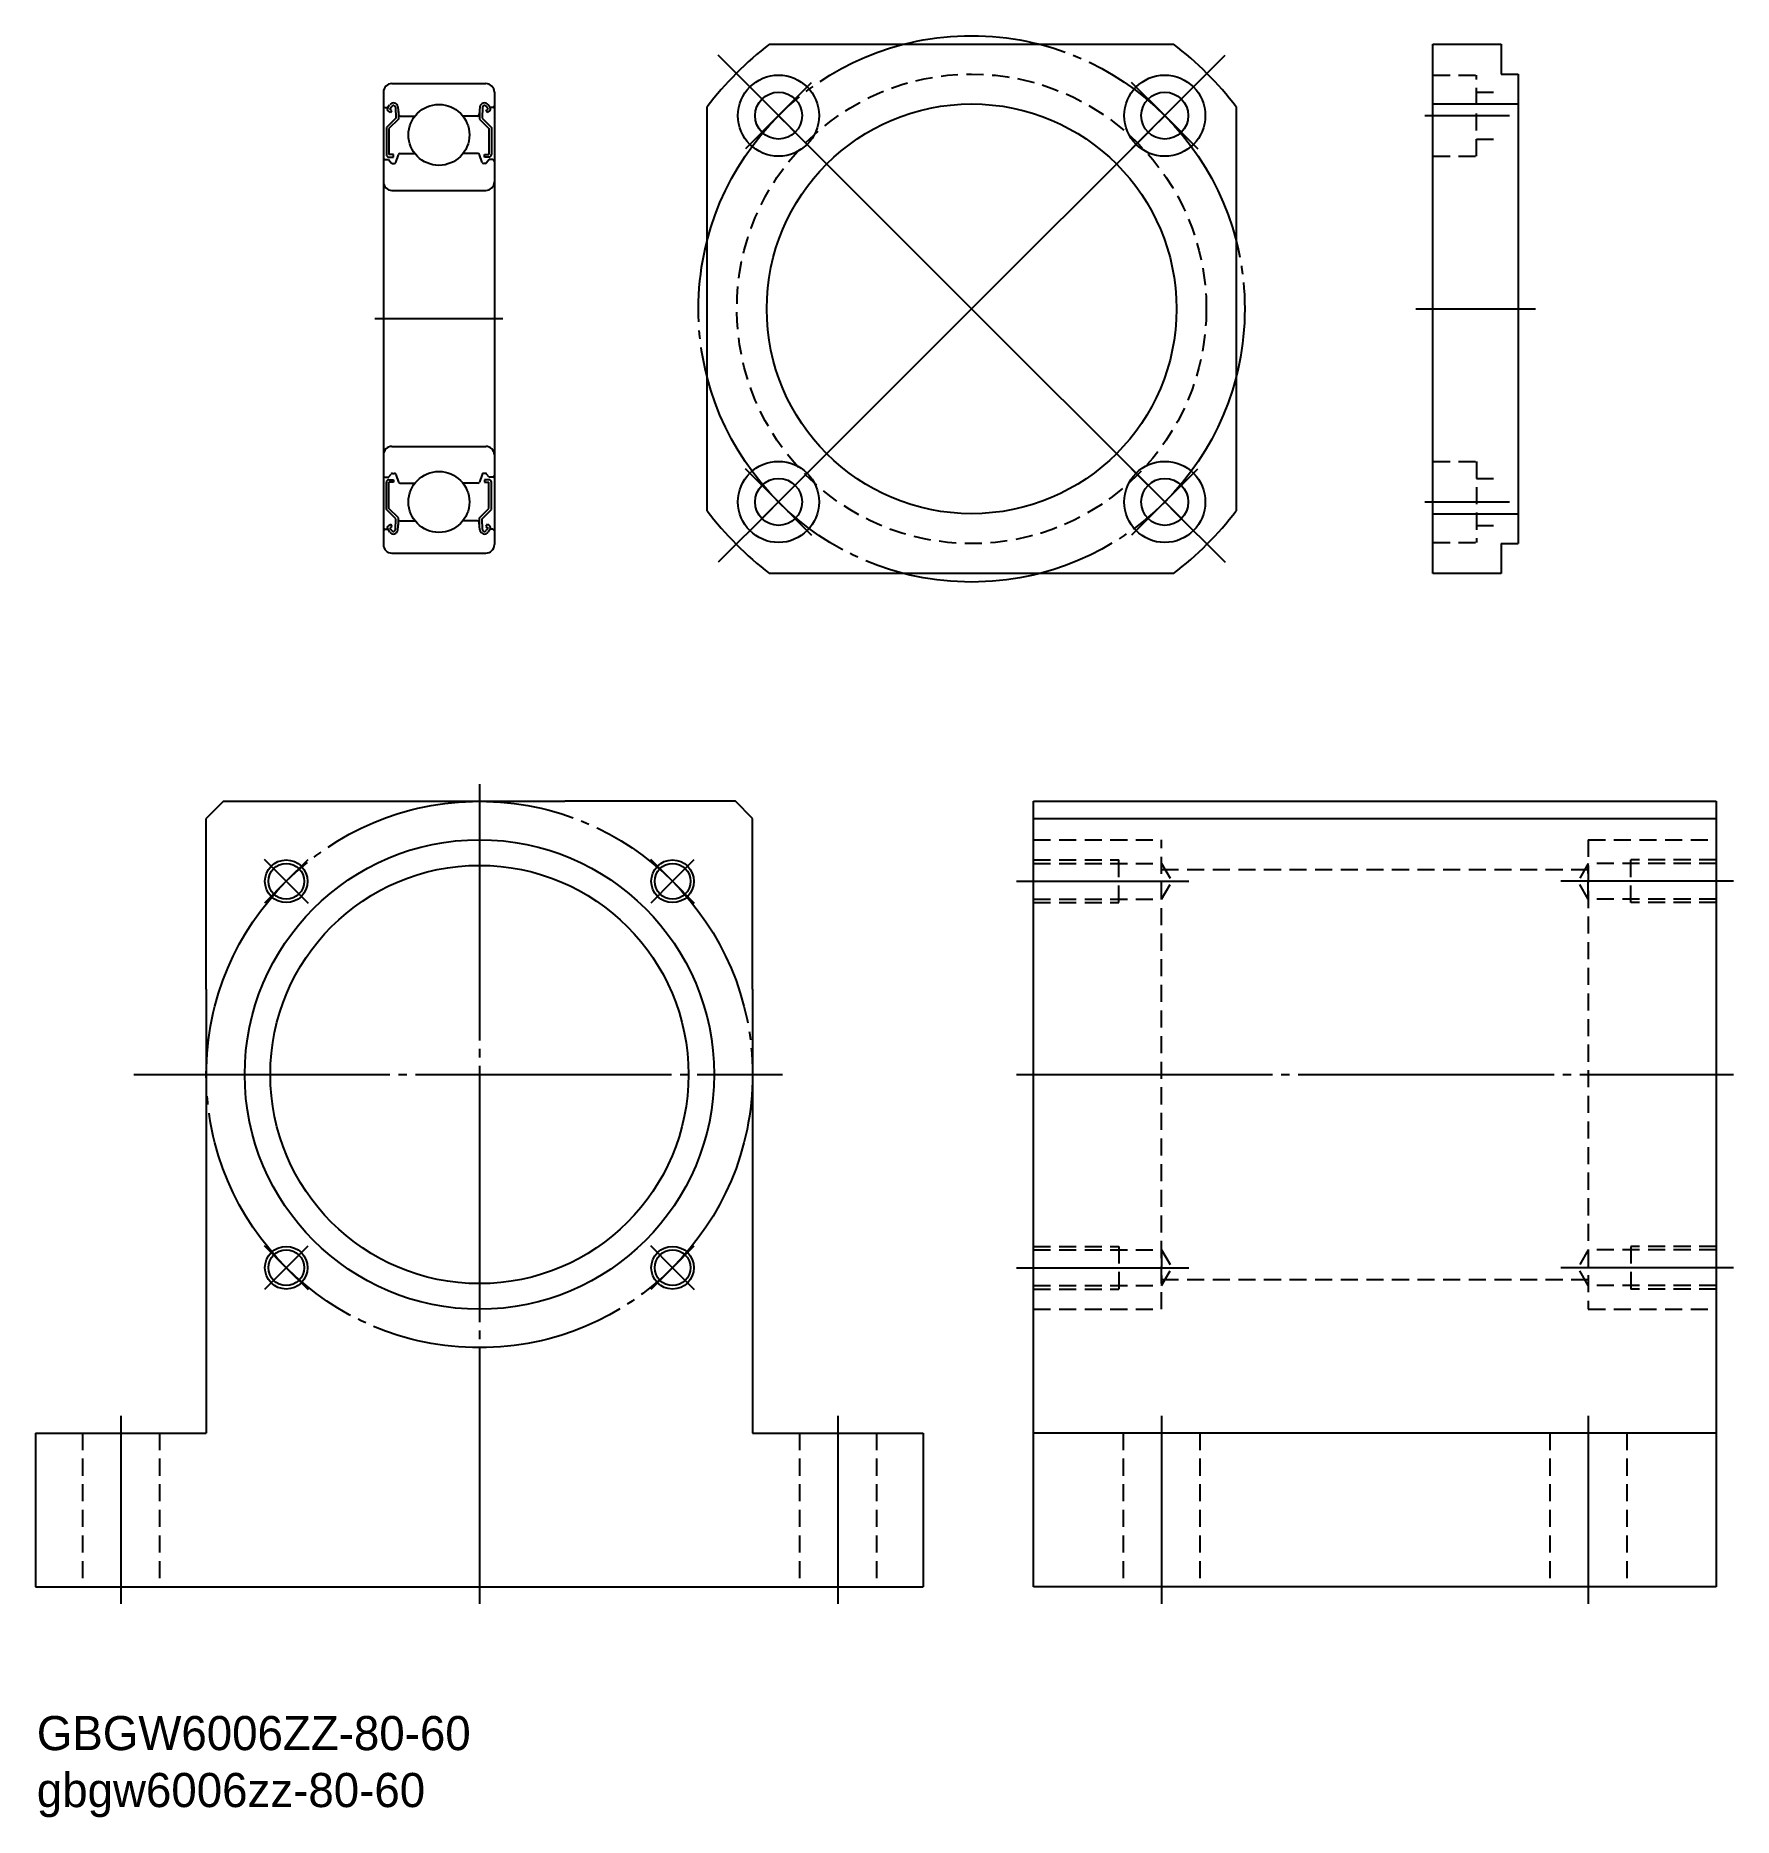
# Model space of a CAD drawing. Extents: x -146 to 53, y -69 to 140.
import ezdxf

# ---------------------------------------------------------------- set-up
doc = ezdxf.new("R2010")
doc.units = 0
doc.linetypes.add('CENTER', pattern=[33, 30, -1, 1, -1])
doc.linetypes.add('DASHED', pattern=[3, 2, -1])
doc.layers.get('0').update_dxf_attribs({"linetype": 'CONTINUOUS'})
doc.layers.add('CENTER', color=1, linetype='CENTER')

# ---------------------------------------------------------------- blocks, each defined once
blk = doc.blocks.new('*U2')
at = {"color": 7, "linetype": 'CONTINUOUS'}
for s, p in [('GBGW6006ZZ-80-60', (-145.5, -61.09)), ('gbgw6006zz-80-60', (-145.5, -67.76))]:
    blk.add_text(s, height=4, dxfattribs=at).set_placement(p)

msp = doc.modelspace()

# ---------------------------------------------------------------- linework, layer by layer
at = {"color": 7, "linetype": 'CONTINUOUS'}
for p, q in [((-59.64, 138.75), (-12.31, 138.75)), ((18.07, 76.75), (18.07, 138.75)), ((18.07, 138.75), (26.07, 138.75)), ((26.07, 138.75), (26.07, 135.25)), ((26.07, 135.25), (28.07, 135.25)), ((28.07, 135.25), (28.07, 80.25)), ((18.07, 131.75), (28.07, 131.75)), ((-66.98, 84.09), (-66.98, 131.42)), ((-4.98, 131.42), (-4.98, 84.09)), ((18.07, 83.75), (28.07, 83.75)), ((26.07, 80.25), (28.07, 80.25)), ((26.07, 80.25), (26.07, 76.75)), ((-12.31, 76.75), (-59.64, 76.75)), ((26.07, 76.75), (18.07, 76.75)), ((-123.64, 50.06), (-125.64, 48.06)), ((-125.64, 28.06), (-125.64, 48.06)), ((-123.64, 50.06), (-103.64, 50.06)), ((-103.64, 50.06), (-83.64, 50.06)), ((-63.64, 50.06), (-83.64, 50.06)), ((-61.64, 48.06), (-63.64, 50.06)), ((-61.64, 28.06), (-61.64, 48.06)), ((-28.73, 50.06), (51.27, 50.06)), ((-28.73, -41.94), (-28.73, 50.06)), ((-28.73, -41.94), (-28.73, 50.06)), ((-28.73, 48.06), (51.27, 48.06)), ((51.27, 50.06), (51.27, -41.94)), ((-125.64, 28.06), (-125.64, -23.94)), ((-61.64, 28.06), (-61.64, -23.94)), ((-145.64, -23.94), (-145.64, -41.94)), ((-145.64, -23.94), (-125.64, -23.94)), ((-61.64, -23.94), (-41.64, -23.94)), ((-41.64, -23.94), (-41.64, -41.94)), ((51.27, -23.94), (-28.73, -23.94)), ((-145.64, -41.94), (-41.64, -41.94)), ((51.27, -41.94), (-28.73, -41.94))]:
    msp.add_line(p, q, dxfattribs=at)
for p, q in [((-103.89, 134.13), (-92.89, 134.13)), ((-104.89, 133.13), (-104.89, 80.13)), ((-104.39, 131.33), (-104.16, 131.66)), ((-92.39, 131.33), (-92.62, 131.66)), ((-91.89, 133.13), (-91.89, 80.13)), ((-104.69, 131.33), (-104.39, 131.33)), ((-103.44, 130.1), (-104.54, 129)), ((-104.07, 130.74), (-104.31, 130.91)), ((-103.14, 129.98), (-104.24, 128.88)), ((-104.14, 131.15), (-103.91, 131.48)), ((-103.9, 130.98), (-104.14, 131.15)), ((-104.07, 130.74), (-103.9, 130.98)), ((-103.49, 131.36), (-103.44, 130.1)), ((-103.19, 131.4), (-103.11, 130.51)), ((-103.14, 130.85), (-103.14, 129.98)), ((-102.92, 130.33), (-101.2, 130.33)), ((-93.86, 130.33), (-95.57, 130.33)), ((-93.58, 131.4), (-93.66, 130.51)), ((-93.63, 130.85), (-93.63, 129.98)), ((-93.63, 129.98), (-92.53, 128.88)), ((-93.28, 131.36), (-93.33, 130.1)), ((-93.33, 130.1), (-92.23, 129)), ((-92.88, 130.98), (-92.63, 131.15)), ((-92.71, 130.74), (-92.88, 130.98)), ((-92.63, 131.15), (-92.86, 131.48)), ((-92.71, 130.74), (-92.46, 130.91)), ((-92.09, 131.33), (-92.39, 131.33)), ((-104.54, 129), (-104.54, 125.83)), ((-104.24, 128.88), (-104.24, 125.83)), ((-92.53, 128.88), (-92.53, 125.83)), ((-92.23, 129), (-92.23, 125.83)), ((-103.72, 125.83), (-104.24, 125.83)), ((-104.24, 125.53), (-103.72, 125.53)), ((-103.72, 125.53), (-103.72, 125.83)), ((-103.45, 124.91), (-103.13, 125.79)), ((-102.94, 125.93), (-101.2, 125.93)), ((-93.83, 125.93), (-95.57, 125.93)), ((-93.32, 124.91), (-93.64, 125.79)), ((-93.05, 125.83), (-92.53, 125.83)), ((-93.05, 125.53), (-93.05, 125.83)), ((-92.53, 125.53), (-93.05, 125.53)), ((-104.69, 125.23), (-104.29, 125.23)), ((-104.29, 125.23), (-103.97, 124.85)), ((-103.82, 124.78), (-103.64, 124.78)), ((-92.96, 124.78), (-93.13, 124.78)), ((-92.49, 125.23), (-92.8, 124.85)), ((-92.09, 125.23), (-92.49, 125.23)), ((-103.89, 121.63), (-92.89, 121.63)), ((-103.89, 91.63), (-92.89, 91.63)), ((-104.69, 88.03), (-104.29, 88.03)), ((-104.29, 88.03), (-103.97, 88.4)), ((-104.24, 87.73), (-103.72, 87.73)), ((-103.82, 88.48), (-103.64, 88.48)), ((-103.72, 87.73), (-103.72, 87.43)), ((-103.45, 88.34), (-103.13, 87.46)), ((-93.32, 88.34), (-93.64, 87.46)), ((-92.96, 88.48), (-93.13, 88.48)), ((-92.53, 87.73), (-93.05, 87.73)), ((-93.05, 87.73), (-93.05, 87.43)), ((-92.49, 88.03), (-92.8, 88.4)), ((-92.09, 88.03), (-92.49, 88.03)), ((-104.54, 84.25), (-104.54, 87.43)), ((-103.72, 87.43), (-104.24, 87.43)), ((-104.24, 84.38), (-104.24, 87.43)), ((-102.94, 87.33), (-101.2, 87.33)), ((-93.83, 87.33), (-95.57, 87.33)), ((-93.05, 87.43), (-92.53, 87.43)), ((-92.53, 84.38), (-92.53, 87.43)), ((-92.23, 84.25), (-92.23, 87.43)), ((-103.44, 83.15), (-104.54, 84.25)), ((-103.14, 83.28), (-104.24, 84.38)), ((-93.63, 83.28), (-92.53, 84.38)), ((-93.33, 83.15), (-92.23, 84.25)), ((-104.69, 81.93), (-104.39, 81.93)), ((-104.39, 81.93), (-104.16, 81.6)), ((-104.07, 82.52), (-104.31, 82.34)), ((-103.9, 82.27), (-104.14, 82.1)), ((-104.14, 82.1), (-103.91, 81.77)), ((-104.07, 82.52), (-103.9, 82.27)), ((-103.49, 81.89), (-103.44, 83.15)), ((-103.19, 81.85), (-103.11, 82.74)), ((-103.14, 82.4), (-103.14, 83.28)), ((-102.92, 82.93), (-101.2, 82.93)), ((-93.86, 82.93), (-95.57, 82.93)), ((-93.58, 81.85), (-93.66, 82.74)), ((-93.63, 82.4), (-93.63, 83.28)), ((-93.28, 81.89), (-93.33, 83.15)), ((-92.71, 82.52), (-92.88, 82.27)), ((-92.88, 82.27), (-92.63, 82.1)), ((-92.63, 82.1), (-92.86, 81.77)), ((-92.71, 82.52), (-92.46, 82.34)), ((-92.39, 81.93), (-92.62, 81.6)), ((-92.09, 81.93), (-92.39, 81.93)), ((-103.89, 79.13), (-92.89, 79.13)), ((-100.84, 79.13), (-100.84, 79.13)), ((-98.39, 79.13), (-98.39, 79.13))]:
    msp.add_line(p, q)
at = {"color": 3, "linetype": 'DASHED'}
for p, q in [((18.07, 135.13), (23.17, 135.13)), ((23.17, 125.63), (23.17, 135.13)), ((23.17, 133.13), (26.07, 133.13)), ((23.17, 127.63), (26.07, 127.63)), ((18.07, 125.63), (23.17, 125.63)), ((18.07, 89.88), (23.17, 89.88)), ((23.17, 89.88), (23.17, 80.38)), ((23.17, 87.88), (26.07, 87.88)), ((23.17, 82.38), (26.07, 82.38)), ((18.07, 80.38), (23.17, 80.38)), ((-28.73, 45.56), (-13.73, 45.56)), ((-13.73, -9.44), (-13.73, 45.56)), ((36.27, 45.56), (51.27, 45.56)), ((36.27, 45.56), (36.27, -9.44)), ((-28.73, 43.19), (-18.73, 43.19)), ((-28.73, 42.79), (-13.73, 42.79)), ((-18.73, 38.19), (-18.73, 43.19)), ((-13.73, 38.59), (-13.73, 42.79)), ((-13.73, 42.79), (-12.52, 40.69)), ((-13.73, 42.06), (36.27, 42.06)), ((36.27, 42.79), (35.06, 40.69)), ((36.27, 38.59), (36.27, 42.79)), ((51.27, 42.79), (36.27, 42.79)), ((41.27, 38.19), (41.27, 43.19)), ((51.27, 43.19), (41.27, 43.19)), ((-13.73, 38.59), (-12.52, 40.69)), ((36.27, 38.59), (35.06, 40.69)), ((-28.73, 38.59), (-13.73, 38.59)), ((-28.73, 38.19), (-18.73, 38.19)), ((51.27, 38.59), (36.27, 38.59)), ((51.27, 38.19), (41.27, 38.19)), ((-28.73, -2.07), (-18.73, -2.07)), ((-18.73, -2.07), (-18.73, -7.07)), ((41.27, -2.07), (41.27, -7.07)), ((51.27, -2.07), (41.27, -2.07)), ((-28.73, -2.47), (-13.73, -2.47)), ((-13.73, -2.47), (-13.73, -6.67)), ((-13.73, -2.47), (-12.52, -4.57)), ((36.27, -2.47), (35.06, -4.57)), ((36.27, -2.47), (36.27, -6.67)), ((51.27, -2.47), (36.27, -2.47)), ((-13.73, -6.67), (-12.52, -4.57)), ((-13.73, -5.94), (36.27, -5.94)), ((36.27, -6.67), (35.06, -4.57)), ((-28.73, -6.67), (-13.73, -6.67)), ((-28.73, -7.07), (-18.73, -7.07)), ((51.27, -6.67), (36.27, -6.67)), ((51.27, -7.07), (41.27, -7.07)), ((-28.73, -9.44), (-13.73, -9.44)), ((36.27, -9.44), (51.27, -9.44)), ((-140.14, -23.94), (-140.14, -41.94)), ((-131.14, -23.94), (-131.14, -41.94)), ((-56.14, -23.94), (-56.14, -41.94)), ((-47.14, -23.94), (-47.14, -41.94)), ((-18.23, -23.94), (-18.23, -41.94)), ((-9.23, -23.94), (-9.23, -41.94)), ((31.77, -23.94), (31.77, -41.94)), ((40.77, -23.94), (40.77, -41.94))]:
    msp.add_line(p, q, dxfattribs=at)
msp.add_circle((-35.98, 107.75), 27.5, dxfattribs=at)
at = {"color": 7, "linetype": 'CONTINUOUS'}
for centre, radius in [((-58.6, 130.38), 4.75), ((-13.35, 130.38), 4.75), ((-58.6, 130.38), 2.75), ((-35.98, 107.75), 24), ((-13.35, 130.38), 2.75), ((-58.6, 85.13), 4.75), ((-13.35, 85.13), 4.75), ((-58.6, 85.13), 2.75), ((-13.35, 85.13), 2.75), ((-93.64, 18.06), 27.5), ((-116.27, 40.69), 2.1), ((-93.64, 18.06), 24.5), ((-71.01, 40.69), 2.1), ((-116.27, -4.57), 2.1), ((-71.01, -4.57), 2.1)]:
    msp.add_circle(centre, radius, dxfattribs=at)
for centre in [(-98.39, 128.13), (-98.39, 85.13)]:
    msp.add_circle(centre, 3.57)
at = {"color": 3, "linetype": 'CONTINUOUS'}
for centre in [(-116.27, 40.69), (-71.01, 40.69), (-116.27, -4.57), (-71.01, -4.57)]:
    msp.add_circle(centre, 2.5, dxfattribs=at)
at = {"color": 7, "linetype": 'CONTINUOUS'}
for start, end in [(127.3569, 142.6431), (37.3569, 52.6431), (217.3569, 232.6431), (307.3569, 322.6431)]:
    msp.add_arc((-35.98, 107.75), 39, start, end, dxfattribs=at)
for centre, radius, start, end in [((-103.89, 133.13), 1, 90, 180), ((-92.89, 133.13), 1, 0, 90), ((-104.69, 131.53), 0.2, 180, 270), ((-103.72, 131.35), 0.53, 5.0651, 144.9356), ((-103.72, 131.35), 0.23, 2.1311, 144.9356), ((-93.05, 131.35), 0.53, 35.0644, 174.9349), ((-93.05, 131.35), 0.23, 35.0644, 177.8689), ((-92.09, 131.53), 0.2, 270, 0), ((-104.14, 131.15), 0.3, 144.9356, 235.0377), ((-102.92, 130.53), 0.2, 185.0651, 270), ((-93.86, 130.53), 0.2, 270, 354.9349), ((-92.63, 131.15), 0.3, 304.9623, 35.0644), ((-104.24, 125.83), 0.3, 180, 270), ((-102.94, 125.73), 0.2, 90, 159.9703), ((-93.83, 125.73), 0.2, 20.0297, 90), ((-92.53, 125.83), 0.3, 270, 0), ((-104.69, 125.03), 0.2, 90, 180), ((-103.82, 124.98), 0.2, 219.9991, 270), ((-103.64, 124.98), 0.2, 270, 339.9703), ((-93.13, 124.98), 0.2, 200.0297, 270), ((-92.96, 124.98), 0.2, 270, 320.0009), ((-92.09, 125.03), 0.2, 0, 90), ((-103.89, 122.63), 1, 180, 270), ((-92.89, 122.63), 1, 270, 0), ((-103.89, 90.63), 1, 90, 180), ((-92.89, 90.63), 1, 0, 90), ((-104.69, 88.23), 0.2, 180, 270), ((-104.24, 87.43), 0.3, 90, 180), ((-103.82, 88.28), 0.2, 90, 140.0009), ((-103.64, 88.28), 0.2, 20.0297, 90), ((-93.13, 88.28), 0.2, 90, 159.9703), ((-92.96, 88.28), 0.2, 39.9991, 90), ((-92.53, 87.43), 0.3, 0, 90), ((-92.09, 88.23), 0.2, 270, 0), ((-102.94, 87.53), 0.2, 200.0297, 270), ((-93.83, 87.53), 0.2, 270, 339.9703), ((-104.69, 81.73), 0.2, 90, 180), ((-104.14, 82.1), 0.3, 124.9623, 215.0644), ((-103.72, 81.9), 0.53, 215.0644, 354.9349), ((-103.72, 81.9), 0.23, 215.0644, 357.8689), ((-102.92, 82.73), 0.2, 90, 174.9349), ((-93.86, 82.73), 0.2, 5.0651, 90), ((-93.05, 81.9), 0.53, 185.0651, 324.9356), ((-93.05, 81.9), 0.23, 182.1311, 324.9356), ((-92.63, 82.1), 0.3, 324.9356, 55.0377), ((-92.09, 81.73), 0.2, 0, 90), ((-103.89, 80.13), 1, 180, 270), ((-92.89, 80.13), 1, 270, 0)]:
    msp.add_arc(centre, radius, start, end)
at = {"layer": 'CENTER', "color": 1, "linetype": 'CENTER'}
for p, q in [((-35.98, 107.75), (-65.68, 137.45)), ((-35.98, 107.75), (-6.28, 137.45)), ((-58.6, 130.38), (-62.49, 134.27)), ((-58.6, 130.38), (-54.72, 134.27)), ((-13.35, 130.38), (-17.24, 134.27)), ((-13.35, 130.38), (-9.46, 134.27)), ((-58.6, 130.38), (-62.49, 126.49)), ((-58.6, 130.38), (-54.72, 126.49)), ((-13.35, 130.38), (-17.24, 126.49)), ((-13.35, 130.38), (-9.46, 126.49)), ((17.11, 130.38), (27.04, 130.38)), ((-105.89, 106.63), (-90.89, 106.63)), ((-35.98, 107.75), (-65.68, 78.06)), ((-35.98, 107.75), (-6.28, 78.06)), ((16.07, 107.75), (30.07, 107.75)), ((-58.6, 85.13), (-62.49, 89.02)), ((-58.6, 85.13), (-54.72, 89.02)), ((-13.35, 85.13), (-17.24, 89.02)), ((-13.35, 85.13), (-9.46, 89.02)), ((-58.6, 85.13), (-62.49, 81.24)), ((-58.6, 85.13), (-54.72, 81.24)), ((-13.35, 85.13), (-17.24, 81.24)), ((-13.35, 85.13), (-9.46, 81.24)), ((17.11, 85.13), (27.04, 85.13)), ((-93.64, 52.06), (-93.64, -43.94)), ((-116.27, 40.69), (-118.81, 43.23)), ((-116.27, 40.69), (-113.72, 43.23)), ((-71.01, 40.69), (-73.56, 43.23)), ((-71.01, 40.69), (-68.47, 43.23)), ((-116.27, 40.69), (-118.81, 38.14)), ((-116.27, 40.69), (-113.72, 38.14)), ((-71.01, 40.69), (-73.56, 38.14)), ((-71.01, 40.69), (-68.47, 38.14)), ((-30.73, 40.69), (-10.52, 40.69)), ((53.27, 40.69), (33.06, 40.69)), ((-134.14, 18.06), (-58.14, 18.06)), ((-30.73, 18.06), (53.27, 18.06)), ((-116.27, -4.57), (-118.81, -2.02)), ((-116.27, -4.57), (-113.72, -2.02)), ((-71.01, -4.57), (-73.56, -2.02)), ((-71.01, -4.57), (-68.47, -2.02)), ((-116.27, -4.57), (-118.81, -7.11)), ((-116.27, -4.57), (-113.72, -7.11)), ((-71.01, -4.57), (-73.56, -7.11)), ((-71.01, -4.57), (-68.47, -7.11)), ((-30.73, -4.57), (-10.52, -4.57)), ((53.27, -4.57), (33.06, -4.57)), ((-135.64, -21.94), (-135.64, -43.94)), ((-51.64, -21.94), (-51.64, -43.94)), ((-13.73, -21.94), (-13.73, -43.94)), ((36.27, -21.94), (36.27, -43.94))]:
    msp.add_line(p, q, dxfattribs=at)
for centre in [(-35.98, 107.75), (-93.64, 18.06)]:
    msp.add_circle(centre, 32, dxfattribs=at)

# ---------------------------------------------------------------- block references
at = {"color": 7, "linetype": 'CONTINUOUS'}
msp.add_blockref('*U2', (0, 0), dxfattribs=at)

doc.saveas('drawing.dxf')
